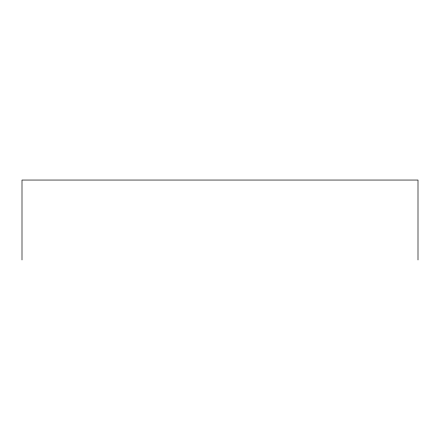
<?xml version="1.0" encoding="UTF-8"?>
<svg xmlns="http://www.w3.org/2000/svg" width="440" height="440" viewBox="0 0 440 440"><rect width="100%" height="100%" fill="white"/><g stroke="black" fill="none" stroke-linecap="round" stroke-linejoin="round"><path stroke-width="0.66" d="M418 259.952L418 180.048L22 180.048L22 259.952"/></g></svg>
